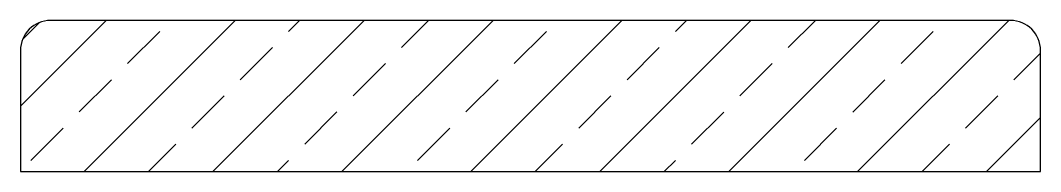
# Model space of a CAD drawing. Header units: metres. Extents: x -68 to 68, y -10 to 10.
import ezdxf

# ---------------------------------------------------------------- set-up
doc = ezdxf.new("R2010")
doc.units = ezdxf.units.M
doc.layers.add('A-DETL-GENF', color=92, linetype='Continuous', lineweight=18)

# ---------------------------------------------------------------- blocks, each defined once
blk = doc.blocks.new('32 holonite dorpel - 20x135-2325535-00_0 Basismaterialen')
at = {"layer": 'A-DETL-GENF', "lineweight": 13}
h = blk.add_hatch(dxfattribs=at)
h.set_pattern_fill('FP_706', color=256, style=0, pattern_type=2)
h.set_pattern_definition([(45, (13519.317, -269.275), (-8.531243, 8.531243), []), (45, (13527.848, -269.275), (-8.531243, 8.531243), [6.032, -3.016])])
h.paths.add_polyline_path([(67.5, -10), (67.5, 6), (67.36, 7.04), (66.96, 8), (66.33, 8.83), (65.5, 9.46), (64.54, 9.86), (63.5, 10), (-63.5, 10), (-64.54, 9.86), (-65.5, 9.46), (-66.33, 8.83), (-66.96, 8), (-67.36, 7.04), (-67.5, 6), (-67.5, -10)])
at = {"layer": 'A-DETL-GENF', "lineweight": 25}
for p, q in [((63.5, 10), (-63.5, 10)), ((-67.5, 6), (-67.5, -10)), ((67.5, -10), (67.5, 6)), ((-67.5, -10), (67.5, -10))]:
    blk.add_line(p, q, dxfattribs=at)
for centre, start, end in [((-63.5, 6), 90, 180), ((63.5, 6), 360, 90)]:
    blk.add_arc(centre, 4, start, end, dxfattribs=at)

msp = doc.modelspace()

# ---------------------------------------------------------------- block references
msp.add_blockref('32 holonite dorpel - 20x135-2325535-00_0 Basismaterialen', (0, 0))

doc.saveas('drawing.dxf')
